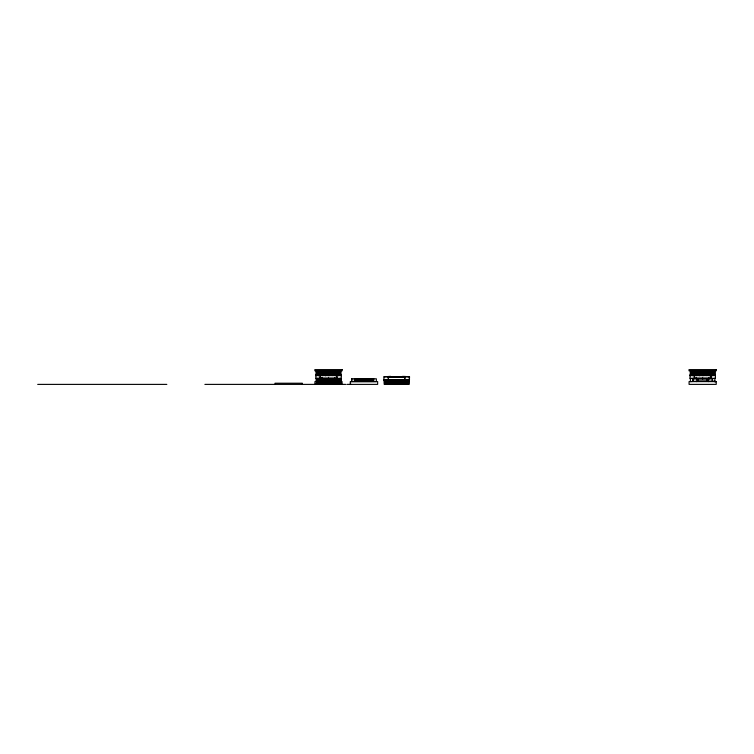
<?xml version="1.0" encoding="UTF-8"?>
<svg xmlns="http://www.w3.org/2000/svg" width="754" height="754" viewBox="0 0 754 754"><rect width="100%" height="100%" fill="white"/><g stroke="black" fill="none" stroke-linecap="round" stroke-linejoin="round"><path stroke-width="1.13" d="M376.5 381.609L351.487 381.609M402.589 376.359L409.554 376.802L409.102 384.389L384.248 384.389L383.824 376.802L390.591 376.359M384.144 380.139L384.144 379.582M384.531 384.389L384.531 380.327M384.728 384.389L384.728 379.582M385.407 384.389L385.407 379.582M385.794 384.389L385.794 380.327M386.076 384.389L386.076 380.327M386.378 384.389L386.378 380.327M386.576 384.389L386.576 379.582M387.264 384.389L387.264 379.582M387.622 384.389L387.622 380.327M387.924 384.389L387.924 380.327M388.206 376.802L388.451 384.389M388.225 384.389L388.225 380.327M388.461 377.17L388.451 380.327L386.632 379.582L385.407 380.327L383.861 379.582L409.554 379.582M389.121 384.389L389.121 379.582M389.479 384.389L389.479 380.327M389.771 384.389L389.771 380.327M389.818 384.389L389.818 380.327M390.072 384.389L390.072 380.327M390.308 384.389L390.308 379.582M390.987 384.389L390.987 379.582L389.121 380.327L388.461 379.582L388.451 380.327L387.971 379.582M391.335 384.389L391.335 380.327M391.628 384.389L391.628 380.327M391.75 384.389L391.75 380.327M391.929 384.389L391.929 380.327M392.184 384.389L392.184 379.582M392.862 384.389L392.862 379.582M393.183 384.389L393.183 380.327M393.484 384.389L393.484 380.327M393.767 384.389L393.786 380.327M394.069 384.389L394.069 379.582M394.738 384.389L394.738 379.582M395.049 384.389L395.049 380.327M395.35 384.389L395.35 380.327M395.464 384.389L395.464 380.327M395.652 384.389L395.652 380.327M395.935 384.389L395.935 379.582M396.623 384.389L396.623 379.582M396.906 384.389L396.906 380.327M397.217 384.389L397.217 380.327M397.509 384.389L397.509 380.327M397.82 384.389L397.82 379.582M398.498 384.389L398.498 379.582M398.772 384.389L398.772 380.327M399.073 384.389L399.073 380.327M399.375 384.389L399.375 380.327M399.705 384.389L399.705 379.582M400.374 384.389L400.374 379.582M400.628 384.389L400.628 380.327M400.93 384.389L400.93 380.327M401.232 384.389L401.232 380.327M401.571 384.389L401.571 379.582M402.24 384.389L402.24 379.582M402.495 384.389L402.495 380.327M402.787 384.389L402.787 380.327M403.004 384.389L403.088 380.327M403.447 384.389L403.447 379.582M404.116 384.389L404.116 379.582M404.342 384.389L404.342 380.327M404.757 377.17L404.757 379.582L404.116 380.327L404.483 379.582M404.936 384.389L404.936 380.327M408.922 380.327L409.318 379.582L407.82 380.327L406.359 379.582L404.709 380.327L404.983 376.359M405.303 384.389L405.303 379.582M405.972 384.389L405.972 379.582M406.189 384.389L406.189 380.327M406.481 384.389L406.481 380.327M406.783 384.389L406.783 380.327M407.151 384.389L407.151 379.582M407.82 384.389L407.82 379.582M408.018 384.389L408.018 380.327M408.319 384.389L408.319 380.327M408.611 384.389L408.611 380.327M409.375 379.582L409.375 376.802M391.034 379.582L390.987 380.327L392.071 379.582L392.184 380.327L393.258 379.582L394.069 380.327L395.021 379.582L396.623 380.327L397.132 379.582L399.686 380.327L401.769 379.582L401.571 380.327L403.032 379.582M333.259 383.654L335.954 384.389L336.991 383.654L338.81 384.389L338.857 383.654M386.576 380.327L386.632 379.582L387.264 380.327M322.335 378.367L315.728 378.367L316.067 374.851L340.949 374.851L341.242 375.586L339.686 374.851L338.471 375.586L336.642 374.851L335.615 375.586L332.91 374.851L332.91 370.779M332.58 383.654L332.655 384.389L331.374 383.654L329.14 384.389L327.622 383.654L325.973 384.389L323.871 383.654L322.674 384.389L321.327 383.654L319.083 384.389L317.613 383.654L316.124 384.389L316.416 383.654L341.289 383.654L341.581 384.389L340.035 383.654L338.81 384.389L338.178 383.654M696.649 379.111L696.649 378.367L689.872 378.367L690.212 374.851L715.094 374.851L715.386 375.586L713.831 374.851L712.615 375.586L710.796 374.851L709.759 375.586L707.054 374.851L707.054 370.779M392.184 380.327L392.485 379.582M334.503 379.111L334.503 378.367L341.279 378.367L341.279 375.586L315.728 375.586L316.096 374.851M316.124 384.389L316.435 383.654M708.656 379.111L708.656 378.367L715.433 378.367L715.433 375.586L689.872 375.586L690.24 374.851M334.107 370.779L334.107 374.851L335.615 375.586L335.973 370.779M334.456 383.654L335.954 384.389L336.322 383.654M708.251 370.779L708.251 374.851L709.759 375.586L710.117 370.779M315.775 375.586L317.274 374.851L318.744 375.586L320.987 374.851L322.335 375.586L323.523 374.851L325.624 375.586L327.274 374.851L328.801 375.586L329.168 370.779M328.819 383.654L329.14 384.389L329.507 383.654M689.929 375.586L691.418 374.851L692.888 375.586L695.131 374.851L696.479 375.586L697.667 374.851L699.769 375.586L701.427 374.851L702.945 375.586L703.312 370.779M317.943 370.779L317.943 374.851L318.744 375.586L319.131 370.779M318.282 383.654L319.083 384.389L319.47 383.654M692.087 370.779L692.087 374.851L692.888 375.586L693.265 370.779M400.091 379.582L399.705 380.327L398.819 379.582M405.972 380.327L406.359 379.582L407.151 380.327M323.202 383.654L322.674 384.389L321.996 383.654M404.992 379.582L404.116 380.327L406.359 379.582M324.729 370.779L324.729 374.851L325.624 375.586L326.605 374.851L326.605 370.779M325.068 383.654L325.973 384.389L326.944 383.654M698.873 370.779L698.873 374.851L699.769 375.586L700.749 374.851L700.749 370.779M318.744 375.586L319.79 374.851L319.79 370.779M319.083 384.389L320.139 383.654M692.888 375.586L693.934 374.851L693.934 370.779M400.93 379.582L399.705 380.327L399.243 379.582M400.374 380.327L401.769 379.582M328.48 370.779L328.801 375.586L330.356 374.851L330.356 370.779M329.14 384.389L330.704 383.654M702.624 370.779L702.945 375.586L704.509 374.851L704.509 370.779M328.801 375.586L331.034 374.851L332.307 375.586L332.241 370.779M702.945 375.586L705.179 374.851L706.46 375.586L706.385 370.779M388.206 377.17L404.992 377.17M320.12 377.999L336.897 377.999M694.264 377.999L711.05 377.999M334.503 378.81L340.921 378.367M384.248 380.327L409.102 380.327M316.906 381.166L316.086 381.609M697.196 381.166L690.24 381.609M707.94 381.166L715.075 381.166L715.075 382.042M317.189 381.609L314.936 381.609L314.936 384.389M341.204 381.609L342.071 381.609L342.071 384.389M37.7 384.389L166.832 384.389M204.881 384.389L345.728 384.389M346.915 384.389L377.65 384.389L377.65 381.609L350.327 381.609L350.327 384.389M715.386 375.586L714.519 374.851L714.519 370.779M341.242 375.586L340.365 374.851L340.365 370.779M340.714 383.654L341.581 384.389M383.861 379.582L384.728 380.327M709.759 375.586L708.939 374.851L708.939 370.779M335.615 375.586L334.795 374.851L334.795 370.779M335.134 383.654L335.954 384.389M699.769 375.586L699.542 370.779M325.624 375.586L325.398 370.779M325.747 383.654L325.973 384.389M712.313 378.81L712.313 381.166M373.739 378.81L373.739 381.166M714.99 370.779L714.99 374.851M715.075 378.367L708.43 379.111M714.858 378.367L714.924 381.166M714.717 370.779L714.717 374.851M713.831 370.779L713.831 374.851M713.454 370.779L713.454 374.851M713.161 370.779L713.161 374.851M712.86 370.779L712.86 374.851M712.662 370.779L712.615 375.586L711.983 374.851L711.983 370.779M712.455 378.367L712.455 381.166M711.616 370.779L711.616 374.851M711.314 370.779L711.314 374.851M711.022 370.779L711.022 374.851M711.05 375.586L711.05 378.367M710.796 370.779L710.796 374.851M710.805 375.586L710.805 377.999M709.759 370.779L709.759 374.851M709.467 370.779L709.42 374.851M709.165 370.779L709.165 374.851M708.826 377.999L708.826 379.111L696.479 379.111L696.479 377.999M708.656 381.609L708.656 380.874L696.649 380.874L696.649 381.609M707.912 370.779L707.912 374.851M707.62 370.779L707.62 374.851M707.497 370.779L707.497 374.851M707.309 370.779L707.309 374.851M706.809 378.81L706.809 381.166M706.055 370.779L706.055 374.851M705.753 370.779L705.753 374.851M705.452 370.779L705.48 374.851M705.179 370.779L705.179 374.851M704.189 370.779L704.189 374.851M703.897 370.779L703.897 374.851M703.784 370.779L703.784 374.851M703.595 370.779L703.595 374.851M702.653 377.999L702.653 379.111M702.332 370.779L702.332 374.851M702.031 370.779L702.031 374.851M701.729 370.779L701.729 374.851M701.427 370.779L701.427 374.851M700.475 370.779L700.475 374.851M700.164 370.779L700.164 374.851M699.872 370.779L699.872 374.851M698.609 370.779L698.609 374.851M698.308 370.779L698.308 374.851M698.298 378.81L698.298 381.166M698.006 370.779L698.006 374.851M697.667 370.779L697.667 374.851M697.488 379.111L690.24 378.367M696.998 370.779L696.479 375.586L695.801 374.851L695.801 370.779M696.753 370.779L696.753 374.851M696.451 370.779L696.451 374.851M696.149 370.779L696.244 374.851M695.131 370.779L695.131 374.851M694.896 370.779L694.896 374.851M694.509 375.586L694.509 377.999M694.302 370.779L694.302 374.851M694.264 375.586L694.264 378.81M693.058 370.779L693.058 374.851M692.935 378.367L692.926 381.166M692.756 370.779L692.756 374.851M692.785 378.367L692.785 381.166M692.455 370.779L692.455 374.851M691.418 370.779L691.418 374.851M691.22 370.779L691.22 374.851M690.918 370.779L690.918 374.851M690.626 370.779L690.626 374.851M690.381 378.81L690.381 381.166M690.24 370.779L690.24 375.586M409.186 376.802L384.172 376.802M376.35 381.166L376.35 378.81L351.628 378.81L351.628 381.166M373.456 378.81L373.456 381.166M373.079 378.81L373.079 381.166M372.693 378.81L372.693 381.166M372.316 378.81L372.316 381.166M371.929 378.81L371.929 381.166M371.543 378.81L371.543 381.166M371.166 378.81L371.166 381.166M370.779 378.81L370.714 381.166M369.677 378.81L369.63 381.166M369.243 378.81L369.243 381.166M368.857 378.81L368.857 381.166M368.48 378.81L368.48 381.166M368.093 378.81L368.093 381.166M367.707 378.81L367.707 381.166M367.321 378.81L367.321 381.166M366.934 378.81L366.934 381.166M366.548 378.81L366.548 381.166M366.171 378.81L366.171 381.166M365.784 378.81L365.784 381.166M365.398 378.81L365.398 381.166M365.011 378.81L365.011 381.166M364.625 378.81L364.625 381.166M364.239 378.81L364.239 381.166M363.852 378.81L363.852 381.166M363.466 378.81L363.466 381.166M363.079 378.81L363.079 381.166M362.693 378.81L362.693 381.166M362.306 378.81L362.306 381.166M361.929 378.81L361.929 381.166M361.543 378.81L361.543 381.166M361.157 378.81L361.157 381.166M360.77 378.81L360.77 381.166M360.384 378.81L360.384 381.166M359.997 378.81L359.997 381.166M359.611 378.81L359.611 381.166M359.234 378.81L359.234 381.166M358.847 378.81L358.847 381.166M358.461 378.81L358.461 381.166M357.311 378.81L357.462 381.166M356.925 378.81L356.925 381.166M356.548 378.81L356.548 381.166M356.161 378.81L356.161 381.166M355.775 378.81L355.775 381.166M355.398 378.81L355.398 381.166M355.011 378.81L355.011 381.166M354.634 378.81L354.634 381.166M354.361 378.81L354.361 381.166M351.807 378.81L351.807 381.166M350.506 381.609L350.506 384.389M341.289 383.654L341.289 384.389M341.194 384.389L341.194 379.582L316.416 379.582L316.416 384.389M340.846 370.779L340.949 375.586M340.912 379.582L340.912 383.654M340.714 379.582L340.714 384.389M340.563 370.779L340.563 374.851M340.035 379.582L340.035 384.389M339.686 370.779L339.686 374.851M339.649 379.582L339.649 383.654M339.3 370.779L339.3 374.851M339.357 379.582L339.357 383.654M339.017 370.779L339.017 374.851M339.055 379.582L339.055 383.654M338.857 379.582L338.857 384.389M338.716 370.779L338.716 374.851M338.518 370.779L338.471 375.586L337.839 374.851L337.839 370.779M338.178 379.582L338.178 384.389M337.82 379.582L337.82 383.654M337.519 379.582L337.519 383.654M337.472 370.779L337.472 374.851M337.217 379.582L337.217 383.654M337.17 370.779L337.17 374.851M336.897 375.586L336.897 378.367M336.991 379.582L336.991 384.389M336.878 370.779L336.878 374.851M336.642 370.779L336.642 374.851M336.652 375.586L336.652 377.999M336.322 379.582L336.322 384.389M335.964 379.582L335.964 383.654M335.615 370.779L335.615 374.851M335.36 379.582L335.36 383.654M335.021 370.779L335.021 374.851M335.134 379.582L335.134 384.389M334.682 377.999L334.682 379.111L322.335 379.111L322.335 377.999M334.456 379.582L334.456 384.389M334.107 379.582L334.107 383.654M333.768 370.779L333.768 374.851M333.815 379.582L333.815 383.654M333.692 379.582L333.692 383.654M333.466 370.779L333.466 374.851M333.513 379.582L333.513 383.654M333.353 370.779L333.353 374.851M333.164 370.779L333.164 374.851M333.259 379.582L333.259 384.389M332.58 379.582L332.58 384.389M332.25 379.582L332.25 383.654M331.911 370.779L331.911 374.851M331.958 379.582L331.958 383.654M331.609 370.779L331.609 374.851M331.675 379.582L331.656 383.654M331.336 370.779L331.308 374.851M331.374 379.582L331.374 384.389M331.034 370.779L331.034 374.851M330.704 379.582L330.704 384.389M330.384 379.582L330.384 383.654M330.045 370.779L330.045 374.851M329.979 379.582L330.092 383.654M329.752 370.779L329.752 374.851M329.79 379.582L329.79 383.654M329.639 370.779L329.639 374.851M329.507 379.582L329.507 384.389M329.441 370.779L329.441 374.851M328.819 379.582L328.819 384.389M328.508 377.999L328.508 379.111M328.537 379.582L328.537 383.654M328.188 370.779L328.188 374.851M328.226 379.582L328.226 383.654M327.886 370.779L327.886 374.851M327.933 379.582L327.933 383.654M327.622 379.582L327.622 384.389M327.585 370.779L327.585 374.851M327.274 370.779L327.274 374.851M326.944 379.582L326.944 384.389M326.671 379.582L326.671 383.654M326.369 379.582L326.369 383.654M326.322 370.779L326.322 374.851M326.067 379.582L326.067 383.654M326.02 370.779L326.02 374.851M325.747 379.582L325.747 384.389M325.719 370.779L325.719 374.851M325.068 379.582L325.068 384.389M324.804 379.582L324.804 383.654M324.503 379.582L324.503 383.654M324.465 370.779L324.465 374.851M324.211 379.582L324.211 383.654M324.163 370.779L324.163 374.851M323.862 370.779L323.862 374.851M323.871 379.582L323.871 384.389M323.523 370.779L323.523 374.851M323.202 379.582L323.202 384.389M322.948 379.582L322.948 383.654M322.853 370.779L322.335 375.586L321.656 374.851L321.656 370.779M322.608 370.779L322.608 374.851M322.646 379.582L322.646 383.654M322.439 379.582L322.439 383.654M322.307 370.779L322.307 374.851M322.354 379.582L322.354 383.654M322.175 378.367L316.086 378.367M322.099 370.779L322.005 374.851M321.996 379.582L321.996 384.389M321.327 379.582L321.327 384.389M321.1 379.582L321.1 383.654M320.987 370.779L320.987 374.851M320.752 370.779L320.752 374.851M320.497 379.582L320.497 383.654M320.365 375.586L320.365 377.999M320.158 370.779L320.158 374.851M320.12 375.586L320.12 378.81M320.139 379.582L320.139 384.389M319.47 379.582L319.47 384.389M319.253 379.582L319.253 383.654M318.914 370.779L318.914 374.851M318.951 379.582L318.951 383.654M318.612 370.779L318.612 374.851M318.659 379.582L318.659 383.654M318.311 370.779L318.311 374.851M318.282 379.582L318.282 384.389M317.613 379.582L317.613 384.389M317.415 379.582L317.415 383.654M317.274 370.779L317.274 374.851M317.123 379.582L317.123 383.654M317.066 370.779L317.066 374.851M316.821 379.582L316.821 383.654M316.774 370.779L316.774 374.851M316.482 370.779L316.482 374.851M316.237 378.81L316.237 381.166M316.067 370.779L316.096 375.586M302.335 384.389L302.335 383.221L275.031 383.221L275.031 384.389M342.156 369.611L314.852 369.611L314.852 370.779L342.156 370.779L342.156 369.611M716.3 369.611L689.005 369.611L689.005 370.779L716.3 370.779L716.3 369.611M716.225 381.609L689.081 381.609L689.081 384.389L716.225 384.389L716.225 381.609M335.671 383.654L335.671 379.582L335.615 383.654M335.323 374.851L335.323 370.779L335.276 374.851"/></g></svg>
